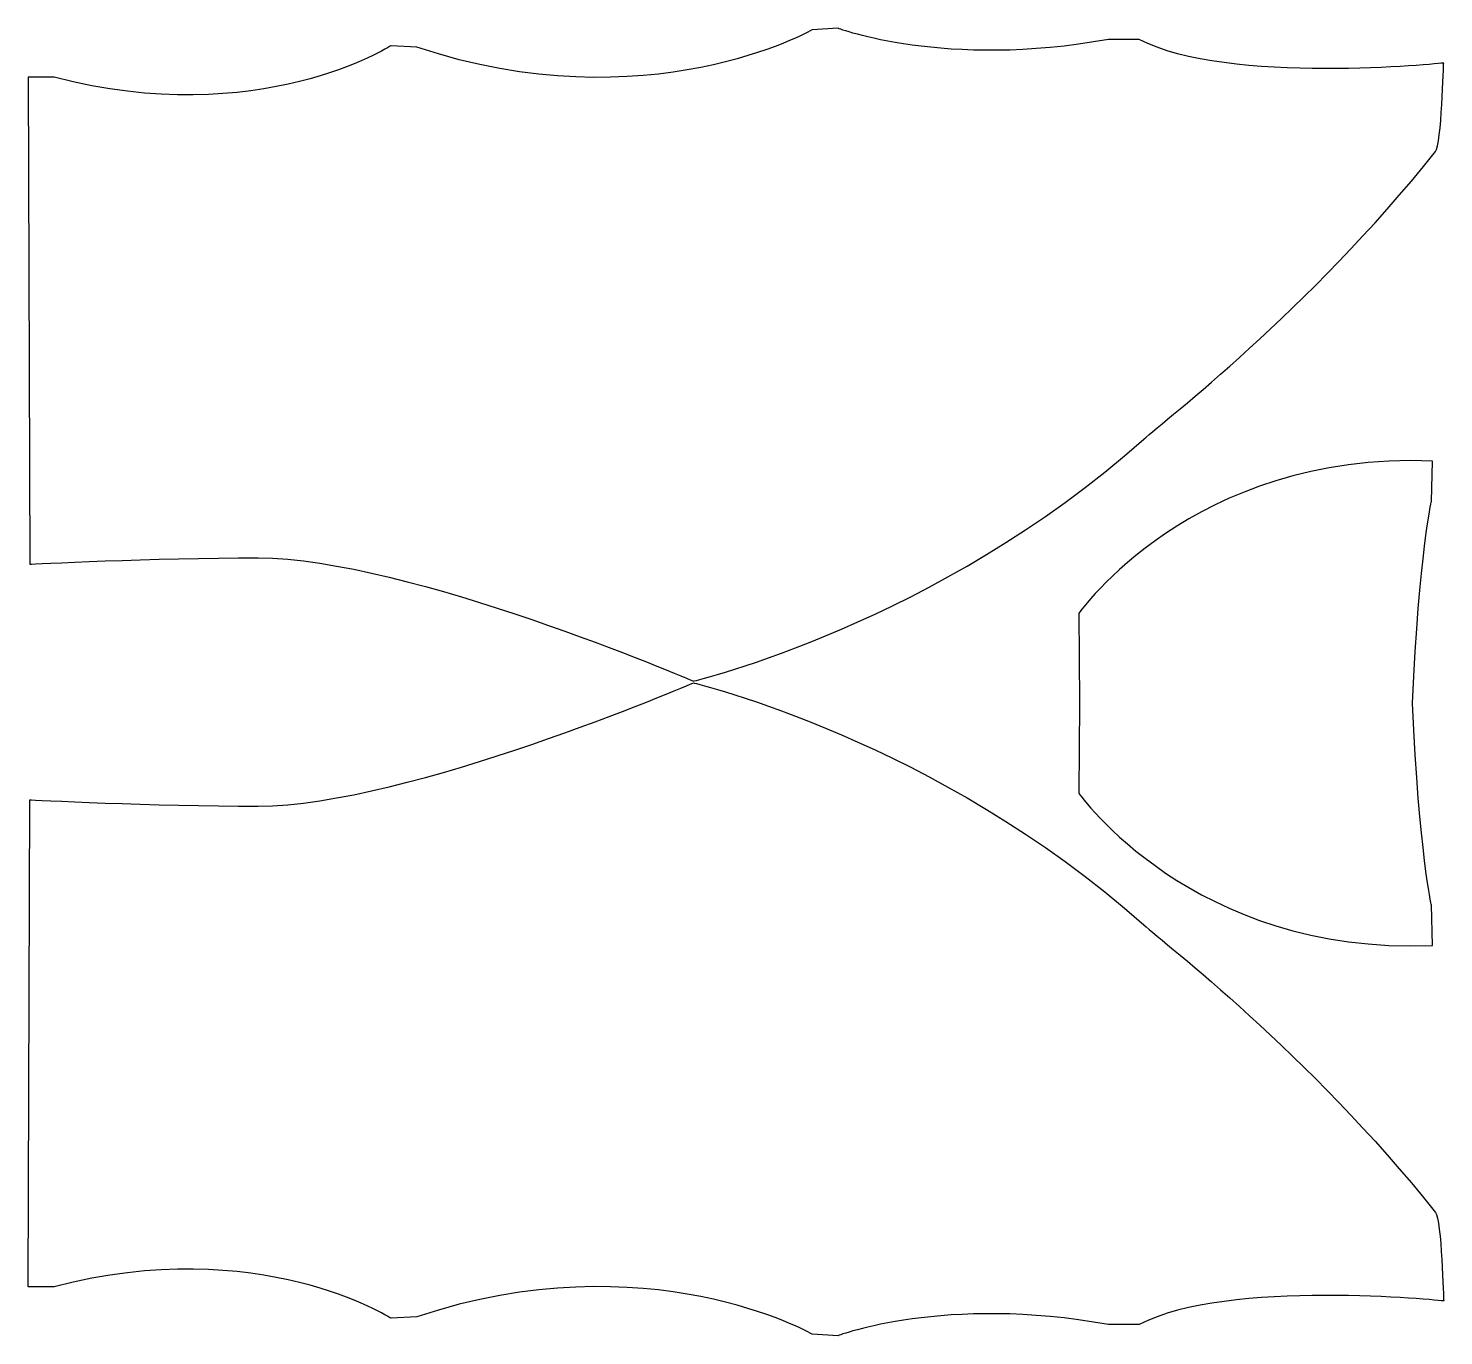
# Model space of a CAD drawing. Extents: x 23 to 268, y 43 to 269.
import ezdxf

# ---------------------------------------------------------------- set-up
doc = ezdxf.new("R2010")
doc.units = 0
doc.layers.add('Ebene_1', color=7, linetype='CONTINUOUS')

msp = doc.modelspace()

# ---------------------------------------------------------------- linework, layer by layer
at = {"layer": 'Ebene_1', "color": 7}
for points in [[(163.42535, 269.240685), (158.940881, 268.967161)], [(215.557441, 267.326025), (210.23212, 267.326028)], [(90.552552, 265.958416), (86.068069, 266.231937)], [(23.285346, 260.761491), (23.565624, 176.516614)], [(27.769828, 260.761491), (23.285346, 260.761491)], [(266.128827, 187.353143), (266.322855, 194.354439)], [(205.115691, 168.012937), (205.239163, 152.571964), (205.239163, 152.320693), (205.115691, 136.879717), (205.115691, 136.879714)], [(23.285346, 51.492373), (23.565624, 135.73725)], [(266.322855, 110.538212), (266.128827, 117.539505)], [(27.769828, 51.492373), (23.285346, 51.492373)], [(90.552555, 46.295448), (86.068072, 46.021927)], [(215.557444, 44.927842), (210.232123, 44.927839)], [(163.425353, 43.013181), (158.940884, 43.286705)]]:
    msp.add_lwpolyline(points, dxfattribs=at)
for points in [[(158.940881, 268.967161), (158.940881, 268.967161), (130.345389, 252.658821), (90.552552, 265.958416)], [(210.23212, 267.326028), (181.995786, 262.142269), (163.42535, 269.240685), (163.42535, 269.240685)], [(268.250063, 263.223192), (268.250063, 263.223192), (230.820104, 259.295008), (215.557441, 267.326025)], [(86.068069, 266.231937), (86.068069, 266.231937), (63.176856, 251.513597), (27.769828, 260.761491)], [(266.848689, 247.905939), (267.842365, 249.148967), (268.250063, 263.223192), (268.250063, 263.223192)], [(216.341432, 198.161453), (219.992236, 201.424611), (244.704272, 220.204456), (266.848689, 247.905939)], [(138.422747, 156.275961), (138.422747, 156.275961), (180.6566, 166.265682), (216.341432, 198.161453)], [(266.322855, 194.354439), (224.732077, 196.056211), (205.115691, 168.012937), (205.115691, 168.012937)], [(262.856785, 152.450653), (264.019236, 178.394343), (266.128827, 187.353143), (266.128827, 187.353143)], [(23.565624, 176.516614), (23.565624, 176.516614), (45.042884, 177.637875), (63.085108, 177.610705)], [(63.085108, 177.610705), (88.908893, 177.571812), (138.422747, 156.275961), (138.422747, 156.275961)], [(63.085111, 134.643159), (88.908896, 134.682052), (138.42275, 155.977903), (138.42275, 155.977903)], [(138.42275, 155.977903), (138.42275, 155.977903), (180.656603, 145.988182), (216.341435, 114.092411)], [(266.128827, 117.539505), (266.128827, 117.539505), (264.019151, 126.500103), (262.856785, 152.450653)], [(23.565624, 135.73725), (23.565624, 135.73725), (45.042884, 134.61599), (63.085111, 134.643159)], [(205.115691, 136.879714), (205.115691, 136.879714), (224.732077, 108.836443), (266.322855, 110.538212)], [(216.341435, 114.092411), (219.992236, 110.829254), (244.704275, 92.049408), (266.848692, 64.347925)], [(266.848692, 64.347925), (267.842368, 63.104897), (268.250066, 49.030673), (268.250066, 49.030673)], [(86.068072, 46.021927), (86.068072, 46.021927), (63.176858, 60.740267), (27.769828, 51.492373)], [(158.940884, 43.286705), (158.940884, 43.286705), (130.345392, 59.595044), (90.552555, 46.295448)], [(268.250066, 49.030673), (268.250066, 49.030673), (230.820107, 52.958856), (215.557444, 44.927842)], [(210.232123, 44.927839), (181.995789, 50.111595), (163.425353, 43.013181), (163.425353, 43.013181)]]:
    msp.add_open_spline(points, degree=3, dxfattribs=at)

doc.saveas('drawing.dxf')
